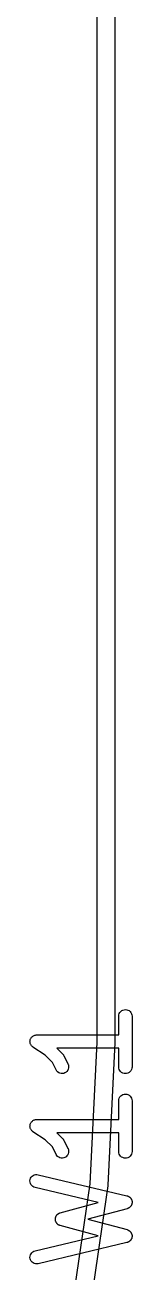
# Model space of a CAD drawing. Extents: x 17 to 176, y -177 to -9.
# Drawn here: x 157.76 to 158.91, y -147.88 to -133.84 of the extents above; entities that cross this region are included whole.
import ezdxf

# ---------------------------------------------------------------- set-up
doc = ezdxf.new("R2010")
doc.units = 0
doc.layers.add('BLACK', color=7, linetype='CONTINUOUS')

msp = doc.modelspace()

# ---------------------------------------------------------------- linework, layer by layer
at = {"layer": 'BLACK', "linetype": 'CONTINUOUS'}
for p, q in [((158.523, -145.291), (158.523, -53.716)), ((158.723, -53.7107), (158.723, -145.298)), ((158.765, -144.999), (158.767, -144.985)), ((158.765, -145), (158.765, -144.999)), ((158.765, -145.211), (158.765, -145)), ((158.767, -144.985), (158.771, -144.971)), ((158.771, -144.971), (158.778, -144.958)), ((158.778, -144.958), (158.788, -144.947)), ((158.788, -144.947), (158.799, -144.938)), ((158.799, -144.938), (158.812, -144.931)), ((158.812, -144.931), (158.826, -144.927)), ((158.826, -144.927), (158.841, -144.925)), ((158.841, -144.925), (158.855, -144.927)), ((158.855, -144.927), (158.869, -144.931)), ((158.869, -144.931), (158.882, -144.938)), ((158.882, -144.938), (158.894, -144.948)), ((158.894, -144.948), (158.903, -144.959)), ((158.903, -144.959), (158.91, -144.972)), ((158.91, -144.972), (158.914, -144.986)), ((158.914, -144.986), (158.915, -145)), ((158.915, -145), (158.915, -145.572)), ((157.765, -145.286), (157.766, -145.278)), ((157.766, -145.293), (157.765, -145.286)), ((157.765, -145.286), (157.765, -145.286)), ((157.765, -145.286), (157.765, -145.286)), ((157.766, -145.278), (157.767, -145.271)), ((157.767, -145.3), (157.766, -145.293)), ((157.767, -145.271), (157.769, -145.264)), ((157.767, -145.271), (157.767, -145.271)), ((157.767, -145.271), (157.767, -145.271)), ((157.769, -145.307), (157.767, -145.3)), ((157.767, -145.3), (157.767, -145.3)), ((157.767, -145.3), (157.767, -145.3)), ((157.769, -145.264), (157.771, -145.257)), ((157.771, -145.314), (157.769, -145.307)), ((157.771, -145.257), (157.775, -145.25)), ((157.771, -145.257), (157.771, -145.257)), ((157.771, -145.257), (157.771, -145.257)), ((157.774, -145.32), (157.771, -145.314)), ((157.771, -145.314), (157.771, -145.314)), ((157.771, -145.314), (157.771, -145.314)), ((157.778, -145.327), (157.774, -145.32)), ((157.775, -145.25), (157.778, -145.244)), ((157.778, -145.244), (157.783, -145.238)), ((157.778, -145.244), (157.778, -145.244)), ((157.778, -145.244), (157.778, -145.244)), ((157.782, -145.333), (157.778, -145.327)), ((157.778, -145.327), (157.778, -145.327)), ((157.778, -145.327), (157.778, -145.327)), ((157.787, -145.339), (157.782, -145.333)), ((157.783, -145.238), (157.788, -145.233)), ((157.792, -145.343), (157.787, -145.339)), ((157.787, -145.339), (157.787, -145.339)), ((157.787, -145.339), (157.787, -145.339)), ((157.788, -145.233), (157.793, -145.228)), ((157.788, -145.233), (157.788, -145.233)), ((157.788, -145.233), (157.788, -145.233)), ((157.798, -145.348), (157.792, -145.343)), ((157.793, -145.228), (157.799, -145.224)), ((157.799, -145.224), (157.806, -145.22)), ((157.799, -145.224), (157.799, -145.224)), ((157.799, -145.224), (157.799, -145.224)), ((157.806, -145.22), (157.812, -145.217)), ((157.812, -145.217), (157.819, -145.215)), ((157.812, -145.217), (157.812, -145.217)), ((157.812, -145.217), (157.812, -145.217)), ((157.819, -145.215), (157.826, -145.213)), ((157.826, -145.213), (157.833, -145.212)), ((157.826, -145.213), (157.826, -145.213)), ((157.826, -145.213), (157.826, -145.213)), ((157.833, -145.212), (157.84, -145.211)), ((157.84, -145.211), (158.765, -145.211)), ((158.445, -146.888), (158.523, -145.291)), ((158.723, -145.301), (158.644, -146.903)), ((158.723, -145.298), (158.723, -145.301)), ((157.799, -145.349), (157.798, -145.348)), ((157.798, -145.348), (157.798, -145.348)), ((157.798, -145.348), (157.798, -145.348)), ((157.798, -145.348), (157.798, -145.348)), ((157.935, -145.44), (157.799, -145.349)), ((158.017, -145.521), (157.935, -145.44)), ((158.765, -145.361), (158.069, -145.361)), ((158.069, -145.361), (158.132, -145.424)), ((158.132, -145.424), (158.132, -145.424)), ((158.132, -145.424), (158.135, -145.428)), ((158.135, -145.428), (158.138, -145.431)), ((158.138, -145.431), (158.139, -145.433)), ((158.139, -145.433), (158.141, -145.436)), ((158.141, -145.436), (158.143, -145.44)), ((158.143, -145.44), (158.146, -145.443)), ((158.146, -145.443), (158.193, -145.538)), ((158.765, -145.572), (158.765, -145.361)), ((158.059, -145.605), (158.017, -145.521)), ((158.067, -145.618), (158.059, -145.605)), ((158.077, -145.628), (158.067, -145.618)), ((158.182, -145.622), (158.172, -145.632)), ((158.191, -145.61), (158.182, -145.622)), ((158.197, -145.596), (158.191, -145.61)), ((158.193, -145.538), (158.194, -145.539)), ((158.194, -145.539), (158.199, -145.553)), ((158.2, -145.582), (158.197, -145.596)), ((158.199, -145.553), (158.201, -145.568)), ((158.201, -145.568), (158.2, -145.582)), ((158.767, -145.586), (158.765, -145.572)), ((158.771, -145.6), (158.767, -145.586)), ((158.778, -145.613), (158.771, -145.6)), ((158.787, -145.625), (158.778, -145.613)), ((158.798, -145.634), (158.787, -145.625)), ((158.893, -145.625), (158.881, -145.635)), ((158.902, -145.614), (158.893, -145.625)), ((158.909, -145.601), (158.902, -145.614)), ((158.914, -145.587), (158.909, -145.601)), ((158.915, -145.573), (158.914, -145.587)), ((158.915, -145.572), (158.915, -145.573)), ((158.089, -145.637), (158.077, -145.628)), ((158.102, -145.643), (158.089, -145.637)), ((158.116, -145.646), (158.102, -145.643)), ((158.131, -145.647), (158.116, -145.646)), ((158.145, -145.644), (158.131, -145.647)), ((158.159, -145.639), (158.145, -145.644)), ((158.172, -145.632), (158.159, -145.639)), ((158.811, -145.641), (158.798, -145.634)), ((158.825, -145.645), (158.811, -145.641)), ((158.84, -145.647), (158.825, -145.645)), ((158.854, -145.646), (158.84, -145.647)), ((158.868, -145.641), (158.854, -145.646)), ((158.881, -145.635), (158.868, -145.641)), ((158.778, -145.91), (158.788, -145.899)), ((158.788, -145.899), (158.799, -145.89)), ((158.799, -145.89), (158.812, -145.883)), ((158.812, -145.883), (158.826, -145.879)), ((158.826, -145.879), (158.841, -145.878)), ((158.841, -145.878), (158.855, -145.879)), ((158.855, -145.879), (158.869, -145.884)), ((158.869, -145.884), (158.882, -145.891)), ((158.882, -145.891), (158.894, -145.9)), ((158.894, -145.9), (158.903, -145.911)), ((158.765, -145.952), (158.767, -145.937)), ((158.765, -145.953), (158.765, -145.952)), ((158.765, -146.164), (158.765, -145.953)), ((158.767, -145.937), (158.771, -145.923)), ((158.771, -145.923), (158.778, -145.91)), ((158.903, -145.911), (158.91, -145.924)), ((158.91, -145.924), (158.914, -145.938)), ((158.914, -145.938), (158.915, -145.953)), ((158.915, -145.953), (158.915, -146.524)), ((157.783, -146.191), (157.788, -146.185)), ((157.788, -146.185), (157.793, -146.181)), ((157.788, -146.185), (157.788, -146.185)), ((157.788, -146.185), (157.788, -146.185)), ((157.793, -146.181), (157.799, -146.176)), ((157.799, -146.176), (157.806, -146.173)), ((157.799, -146.176), (157.799, -146.176)), ((157.799, -146.176), (157.799, -146.176)), ((157.806, -146.173), (157.812, -146.169)), ((157.812, -146.169), (157.819, -146.167)), ((157.812, -146.169), (157.812, -146.169)), ((157.812, -146.169), (157.812, -146.169)), ((157.819, -146.167), (157.826, -146.165)), ((157.826, -146.165), (157.833, -146.164)), ((157.826, -146.165), (157.826, -146.165)), ((157.826, -146.165), (157.826, -146.165)), ((157.833, -146.164), (157.84, -146.164)), ((157.84, -146.164), (158.765, -146.164)), ((157.765, -146.238), (157.766, -146.231)), ((157.766, -146.246), (157.765, -146.238)), ((157.765, -146.238), (157.765, -146.238)), ((157.765, -146.238), (157.765, -146.238)), ((157.766, -146.231), (157.767, -146.223)), ((157.767, -146.253), (157.766, -146.246)), ((157.767, -146.223), (157.769, -146.216)), ((157.767, -146.223), (157.767, -146.223)), ((157.767, -146.223), (157.767, -146.223)), ((157.769, -146.26), (157.767, -146.253)), ((157.767, -146.253), (157.767, -146.253)), ((157.767, -146.253), (157.767, -146.253)), ((157.769, -146.216), (157.771, -146.21)), ((157.771, -146.267), (157.769, -146.26)), ((157.771, -146.209), (157.775, -146.203)), ((157.771, -146.21), (157.771, -146.209)), ((157.771, -146.209), (157.771, -146.209)), ((157.774, -146.273), (157.771, -146.267)), ((157.771, -146.267), (157.771, -146.267)), ((157.771, -146.267), (157.771, -146.267)), ((157.778, -146.28), (157.774, -146.273)), ((157.775, -146.203), (157.778, -146.197)), ((157.778, -146.197), (157.783, -146.191)), ((157.778, -146.197), (157.778, -146.197)), ((157.778, -146.197), (157.778, -146.197)), ((157.782, -146.285), (157.778, -146.28)), ((157.778, -146.28), (157.778, -146.28)), ((157.778, -146.28), (157.778, -146.28)), ((157.787, -146.291), (157.782, -146.285)), ((157.792, -146.296), (157.787, -146.291)), ((157.787, -146.291), (157.787, -146.291)), ((157.787, -146.291), (157.787, -146.291)), ((157.798, -146.3), (157.792, -146.296)), ((157.799, -146.301), (157.798, -146.3)), ((157.798, -146.3), (157.798, -146.3)), ((157.798, -146.3), (157.798, -146.3)), ((157.798, -146.3), (157.798, -146.3)), ((157.935, -146.392), (157.799, -146.301)), ((158.765, -146.314), (158.069, -146.314)), ((158.069, -146.314), (158.132, -146.376)), ((158.765, -146.524), (158.765, -146.314)), ((158.017, -146.473), (157.935, -146.392)), ((158.132, -146.376), (158.132, -146.377)), ((158.132, -146.377), (158.135, -146.38)), ((158.135, -146.38), (158.138, -146.383)), ((158.138, -146.383), (158.139, -146.386)), ((158.139, -146.386), (158.141, -146.388)), ((158.141, -146.388), (158.143, -146.392)), ((158.143, -146.392), (158.146, -146.396)), ((158.146, -146.396), (158.193, -146.491)), ((158.059, -146.558), (158.017, -146.473)), ((158.067, -146.57), (158.059, -146.558)), ((158.077, -146.581), (158.067, -146.57)), ((158.089, -146.589), (158.077, -146.581)), ((158.102, -146.595), (158.089, -146.589)), ((158.116, -146.599), (158.102, -146.595)), ((158.131, -146.599), (158.116, -146.599)), ((158.145, -146.597), (158.131, -146.599)), ((158.159, -146.592), (158.145, -146.597)), ((158.172, -146.584), (158.159, -146.592)), ((158.182, -146.574), (158.172, -146.584)), ((158.191, -146.562), (158.182, -146.574)), ((158.197, -146.549), (158.191, -146.562)), ((158.193, -146.491), (158.194, -146.492)), ((158.194, -146.492), (158.199, -146.505)), ((158.2, -146.535), (158.197, -146.549)), ((158.199, -146.505), (158.201, -146.52)), ((158.201, -146.52), (158.2, -146.535)), ((158.767, -146.539), (158.765, -146.524)), ((158.771, -146.553), (158.767, -146.539)), ((158.778, -146.566), (158.771, -146.553)), ((158.787, -146.577), (158.778, -146.566)), ((158.798, -146.586), (158.787, -146.577)), ((158.811, -146.593), (158.798, -146.586)), ((158.825, -146.598), (158.811, -146.593)), ((158.84, -146.599), (158.825, -146.598)), ((158.854, -146.598), (158.84, -146.599)), ((158.868, -146.594), (158.854, -146.598)), ((158.881, -146.587), (158.868, -146.594)), ((158.893, -146.578), (158.881, -146.587)), ((158.902, -146.567), (158.893, -146.578)), ((158.909, -146.554), (158.902, -146.567)), ((158.914, -146.54), (158.909, -146.554)), ((158.915, -146.525), (158.914, -146.54)), ((158.915, -146.524), (158.915, -146.525)), ((157.765, -146.854), (157.768, -146.84)), ((157.766, -146.869), (157.765, -146.854)), ((157.77, -146.883), (157.766, -146.869)), ((157.768, -146.84), (157.772, -146.826)), ((157.776, -146.896), (157.77, -146.883)), ((157.772, -146.826), (157.78, -146.813)), ((157.78, -146.813), (157.79, -146.802)), ((157.79, -146.802), (157.801, -146.794)), ((157.801, -146.794), (157.814, -146.787)), ((157.814, -146.787), (157.829, -146.784)), ((157.829, -146.784), (157.843, -146.783)), ((157.843, -146.783), (157.858, -146.785)), ((157.858, -146.785), (158.858, -147.023)), ((158.212, -148.467), (158.445, -146.888)), ((157.785, -146.908), (157.776, -146.896)), ((157.796, -146.918), (157.785, -146.908)), ((157.808, -146.925), (157.796, -146.918)), ((157.822, -146.93), (157.808, -146.925)), ((157.823, -146.931), (157.822, -146.93)), ((158.534, -147.1), (157.823, -146.931)), ((158.643, -146.912), (158.409, -148.501)), ((158.644, -146.908), (158.643, -146.912)), ((158.644, -146.903), (158.644, -146.904)), ((158.644, -146.904), (158.644, -146.908)), ((158.858, -147.023), (158.859, -147.023)), ((158.859, -147.023), (158.862, -147.024)), ((158.862, -147.024), (158.865, -147.025)), ((158.865, -147.025), (158.869, -147.027)), ((158.869, -147.027), (158.873, -147.028)), ((158.873, -147.028), (158.875, -147.03)), ((158.875, -147.03), (158.879, -147.031)), ((158.107, -147.214), (158.534, -147.1)), ((158.86, -147.168), (158.417, -147.286)), ((158.863, -147.167), (158.86, -147.168)), ((158.866, -147.166), (158.863, -147.167)), ((158.87, -147.164), (158.866, -147.166)), ((158.873, -147.163), (158.87, -147.164)), ((158.876, -147.161), (158.873, -147.163)), ((158.879, -147.16), (158.876, -147.161)), ((158.879, -147.031), (158.882, -147.034)), ((158.883, -147.157), (158.879, -147.16)), ((158.882, -147.034), (158.885, -147.035)), ((158.886, -147.155), (158.883, -147.157)), ((158.885, -147.035), (158.888, -147.038)), ((158.888, -147.153), (158.886, -147.155)), ((158.888, -147.038), (158.89, -147.04)), ((158.891, -147.151), (158.888, -147.153)), ((158.89, -147.04), (158.893, -147.043)), ((158.894, -147.148), (158.891, -147.151)), ((158.893, -147.043), (158.896, -147.045)), ((158.897, -147.145), (158.894, -147.148)), ((158.896, -147.045), (158.898, -147.048)), ((158.899, -147.143), (158.897, -147.145)), ((158.898, -147.048), (158.9, -147.051)), ((158.901, -147.14), (158.899, -147.143)), ((158.9, -147.051), (158.902, -147.054)), ((158.903, -147.137), (158.901, -147.14)), ((158.902, -147.054), (158.905, -147.057)), ((158.905, -147.134), (158.903, -147.137)), ((158.905, -147.057), (158.906, -147.06)), ((158.907, -147.13), (158.905, -147.134)), ((158.906, -147.06), (158.908, -147.063)), ((158.908, -147.127), (158.907, -147.13)), ((158.908, -147.063), (158.909, -147.067)), ((158.91, -147.124), (158.908, -147.127)), ((158.909, -147.067), (158.911, -147.07)), ((158.911, -147.12), (158.91, -147.124)), ((158.911, -147.07), (158.912, -147.074)), ((158.912, -147.117), (158.911, -147.12)), ((158.912, -147.074), (158.913, -147.077)), ((158.913, -147.114), (158.912, -147.117)), ((158.913, -147.077), (158.914, -147.081)), ((158.914, -147.11), (158.913, -147.114)), ((158.914, -147.081), (158.915, -147.084)), ((158.915, -147.106), (158.914, -147.11)), ((158.915, -147.084), (158.915, -147.088)), ((158.915, -147.088), (158.915, -147.091)), ((158.915, -147.091), (158.915, -147.095)), ((158.915, -147.095), (158.915, -147.099)), ((158.915, -147.099), (158.915, -147.103)), ((158.915, -147.103), (158.915, -147.106)), ((158.051, -147.281), (158.052, -147.278)), ((158.051, -147.286), (158.051, -147.281)), ((158.051, -147.291), (158.051, -147.286)), ((158.052, -147.293), (158.051, -147.291)), ((158.052, -147.276), (158.053, -147.271)), ((158.052, -147.278), (158.052, -147.276)), ((158.052, -147.295), (158.052, -147.293)), ((158.053, -147.3), (158.052, -147.295)), ((158.053, -147.271), (158.054, -147.266)), ((158.053, -147.305), (158.053, -147.3)), ((158.054, -147.307), (158.053, -147.305)), ((158.054, -147.266), (158.055, -147.264)), ((158.055, -147.31), (158.054, -147.307)), ((158.055, -147.262), (158.057, -147.257)), ((158.055, -147.264), (158.055, -147.262)), ((158.057, -147.314), (158.055, -147.31)), ((158.057, -147.257), (158.059, -147.253)), ((158.059, -147.253), (158.06, -147.251)), ((158.06, -147.251), (158.061, -147.248)), ((158.061, -147.248), (158.064, -147.244)), ((158.064, -147.244), (158.067, -147.24)), ((158.067, -147.24), (158.068, -147.239)), ((158.068, -147.239), (158.07, -147.237)), ((158.07, -147.237), (158.073, -147.233)), ((158.073, -147.233), (158.077, -147.23)), ((158.077, -147.23), (158.079, -147.228)), ((158.079, -147.228), (158.081, -147.227)), ((158.081, -147.227), (158.085, -147.224)), ((158.085, -147.224), (158.089, -147.221)), ((158.089, -147.221), (158.091, -147.22)), ((158.091, -147.22), (158.093, -147.219)), ((158.093, -147.219), (158.098, -147.217)), ((158.098, -147.217), (158.102, -147.215)), ((158.102, -147.215), (158.104, -147.215)), ((158.104, -147.215), (158.107, -147.214)), ((158.417, -147.286), (158.86, -147.404)), ((158.059, -147.319), (158.057, -147.314)), ((158.06, -147.321), (158.059, -147.319)), ((158.061, -147.323), (158.06, -147.321)), ((158.064, -147.327), (158.061, -147.323)), ((158.066, -147.331), (158.064, -147.327)), ((158.068, -147.333), (158.066, -147.331)), ((158.069, -147.335), (158.068, -147.333)), ((158.073, -147.338), (158.069, -147.335)), ((158.076, -147.342), (158.073, -147.338)), ((158.078, -147.343), (158.076, -147.342)), ((158.08, -147.345), (158.078, -147.343)), ((158.084, -147.348), (158.08, -147.345)), ((158.088, -147.351), (158.084, -147.348)), ((158.09, -147.352), (158.088, -147.351)), ((158.092, -147.353), (158.09, -147.352)), ((158.097, -147.355), (158.092, -147.353)), ((158.101, -147.357), (158.097, -147.355)), ((158.103, -147.357), (158.101, -147.357)), ((158.106, -147.358), (158.103, -147.357)), ((158.107, -147.359), (158.106, -147.358)), ((158.534, -147.473), (158.107, -147.359)), ((158.86, -147.404), (158.861, -147.404)), ((158.861, -147.404), (158.864, -147.406)), ((158.864, -147.406), (158.867, -147.407)), ((158.867, -147.407), (158.871, -147.408)), ((158.871, -147.408), (158.874, -147.41)), ((158.874, -147.41), (158.877, -147.412)), ((158.877, -147.412), (158.88, -147.413)), ((158.88, -147.413), (158.883, -147.416)), ((158.883, -147.416), (158.887, -147.418)), ((158.887, -147.418), (158.889, -147.42)), ((158.889, -147.42), (158.892, -147.422)), ((158.892, -147.422), (158.894, -147.425)), ((158.894, -147.425), (158.897, -147.428)), ((158.897, -147.428), (158.899, -147.431)), ((158.899, -147.431), (158.902, -147.433)), ((158.902, -147.433), (158.903, -147.437)), ((158.903, -147.437), (158.906, -147.44)), ((158.906, -147.44), (158.907, -147.443)), ((158.907, -147.443), (158.909, -147.446)), ((158.909, -147.446), (158.91, -147.45)), ((158.91, -147.45), (158.912, -147.453)), ((157.823, -147.642), (158.534, -147.473)), ((158.858, -147.55), (157.858, -147.788)), ((158.861, -147.549), (158.858, -147.55)), ((158.864, -147.548), (158.861, -147.549)), ((158.868, -147.546), (158.864, -147.548)), ((158.872, -147.545), (158.868, -147.546)), ((158.875, -147.543), (158.872, -147.545)), ((158.878, -147.542), (158.875, -147.543)), ((158.881, -147.539), (158.878, -147.542)), ((158.884, -147.538), (158.881, -147.539)), ((158.887, -147.535), (158.884, -147.538)), ((158.89, -147.533), (158.887, -147.535)), ((158.892, -147.53), (158.89, -147.533)), ((158.895, -147.528), (158.892, -147.53)), ((158.897, -147.525), (158.895, -147.528)), ((158.9, -147.523), (158.897, -147.525)), ((158.902, -147.519), (158.9, -147.523)), ((158.904, -147.516), (158.902, -147.519)), ((158.906, -147.513), (158.904, -147.516)), ((158.907, -147.51), (158.906, -147.513)), ((158.909, -147.507), (158.907, -147.51)), ((158.911, -147.503), (158.909, -147.507)), ((158.913, -147.496), (158.911, -147.5)), ((158.911, -147.5), (158.911, -147.503)), ((158.912, -147.453), (158.912, -147.457)), ((158.912, -147.457), (158.913, -147.46)), ((158.913, -147.46), (158.914, -147.464)), ((158.914, -147.489), (158.913, -147.493)), ((158.913, -147.493), (158.913, -147.496)), ((158.914, -147.464), (158.915, -147.467)), ((158.915, -147.485), (158.914, -147.489)), ((158.915, -147.467), (158.915, -147.471)), ((158.915, -147.471), (158.915, -147.474)), ((158.915, -147.474), (158.915, -147.478)), ((158.915, -147.478), (158.915, -147.482)), ((158.915, -147.482), (158.915, -147.485)), ((157.765, -147.717), (157.766, -147.703)), ((157.767, -147.732), (157.765, -147.717)), ((157.766, -147.703), (157.77, -147.688)), ((157.772, -147.745), (157.767, -147.732)), ((157.77, -147.688), (157.777, -147.675)), ((157.777, -147.675), (157.786, -147.664)), ((157.786, -147.664), (157.797, -147.654)), ((157.797, -147.654), (157.809, -147.647)), ((157.809, -147.647), (157.823, -147.642)), ((157.779, -147.758), (157.772, -147.745)), ((157.789, -147.769), (157.779, -147.758)), ((157.8, -147.778), (157.789, -147.769)), ((157.813, -147.785), (157.8, -147.778)), ((157.828, -147.789), (157.813, -147.785)), ((157.842, -147.79), (157.828, -147.789)), ((157.857, -147.788), (157.842, -147.79)), ((157.858, -147.788), (157.857, -147.788))]:
    msp.add_line(p, q, dxfattribs=at)

doc.saveas('drawing.dxf')
